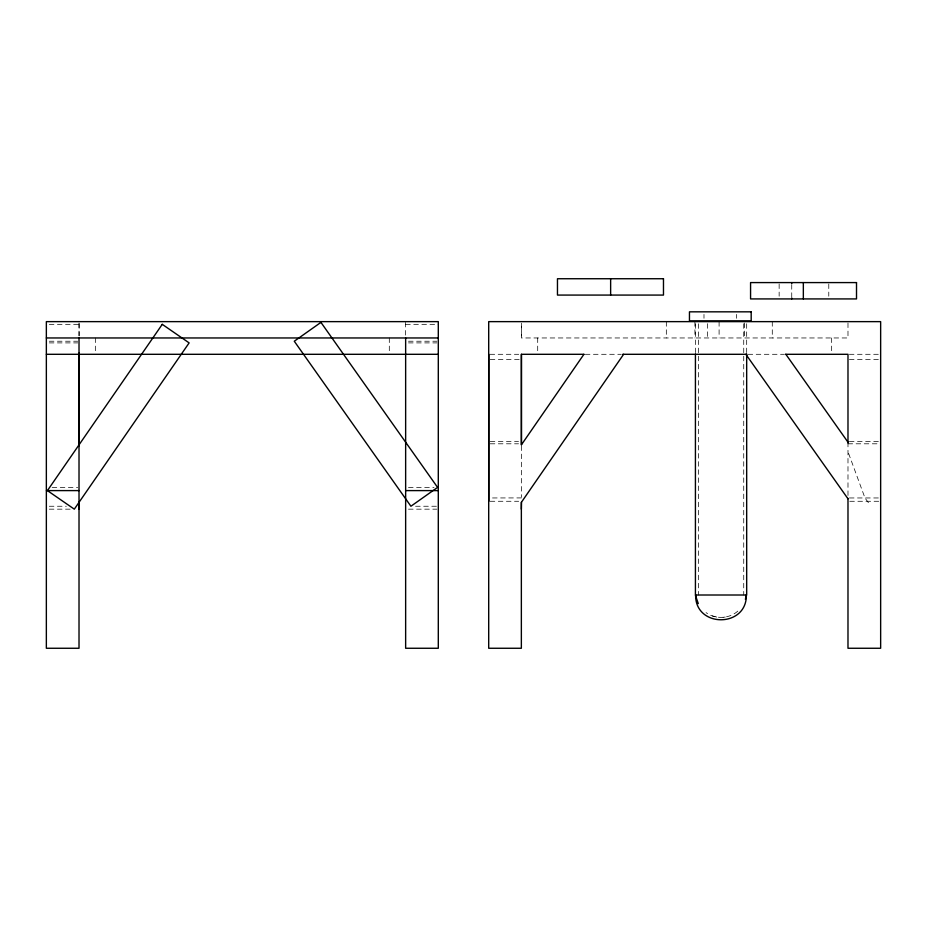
<?xml version="1.0" encoding="UTF-8"?>
<svg xmlns="http://www.w3.org/2000/svg" width="927" height="927" viewBox="0 0 927 927"><rect width="100%" height="100%" fill="white"/><g stroke="black" fill="none" stroke-linecap="round" stroke-linejoin="round"><path stroke-width="0.7" stroke-dasharray="4.63 3.48" d="M737.799 611.125C729.201 618.842 715.354 619.491 706.061 612.631M521.472 497.915L490.221 497.961M723.095 617.324L725.25 617.058M490.221 441.379L518.529 441.333M49.305 324.334L79.119 324.334M405.644 324.334L438.297 324.334M49.305 341.229L77.706 341.229M408.483 341.229L436.884 341.229M49.305 342.897L77.706 342.897M408.483 342.897L436.884 342.897M490.059 354.299L518.749 354.299M585.331 354.299L621.275 354.299M748.077 354.299L784.427 354.299M849.352 354.299L879.294 354.299M490.232 359.363L521.472 359.363M849.41 359.363L879.225 359.363M849.41 441.379L879.225 441.379M490.221 443.801L518.529 443.801M847.985 443.801L879.213 443.801M52.144 487.393L77.706 487.393M408.483 487.393L434.045 487.393M849.399 497.961L879.225 497.961M490.174 501.275L518.668 501.275M849.758 501.287L879.294 501.275M49.305 506.246L66.338 506.246M415.574 506.246L436.884 506.246M49.305 509.166L70.603 509.166M408.483 509.166L436.884 509.166M716.722 617.058L712.342 615.922M868.402 502.666L864.972 497.961L847.985 451.762M847.985 322.99L847.985 337.961L521.356 337.961L521.356 322.99M847.985 442.202L847.985 496.524M831.658 337.961L831.658 352.932M828.784 283.952L828.784 296.2M791.739 284.635L791.739 296.883M779.143 283.952L779.143 296.2M772.284 321.634L772.284 337.961M746.675 323.755L746.675 352.608M744.555 322.99L744.555 337.961M743.732 323.755L743.732 595.007M736.652 314.415L736.652 318.285M719.097 321.634L719.097 337.961M707.498 323.674L707.498 337.961M703.987 314.415L703.987 318.285M698.379 323.755L698.379 595.007M695.424 323.755L695.424 352.608M694.914 321.634L694.914 337.961M666.328 321.634L666.328 337.961M537.695 337.961L537.695 352.932M521.472 323.175L521.472 337.961M521.472 445.957L521.472 497.046M405.644 322.376L405.644 336.605M389.305 337.961L389.305 352.932M95.342 337.961L95.342 352.932M79.119 323.732L79.119 335.898M79.015 322.99L79.015 336.605"/><path stroke-width="1.39" d="M746.362 595.007L746.177 597.498L746.339 595.007C746.977 628.008 694.995 628.008 695.632 595.007L695.783 597.498L695.609 595.007M745.389 599.329L745.934 597.162M623.616 354.299L521.356 502.353L521.356 648.263L488.703 648.263L488.703 321.634L880.65 321.634L880.65 648.263L847.985 648.263L847.985 498.413M46.35 337.961L438.297 337.961M46.35 354.299L438.297 354.299M622.712 354.299L746.641 354.299M785.54 354.299L847.985 354.299L847.985 443.106M46.454 490.603L79.119 490.603M405.644 490.603L438.297 490.603M521.356 509.166L521.472 502.191M785.853 354.299L847.985 442.202M745.853 354.299L847.985 498.784M698.286 603.616L696.038 597.162M803.338 282.584L803.338 298.923M791.739 282.584L791.739 283.616M791.739 297.903L791.739 298.923M746.675 354.056L746.675 595.007L695.424 595.007L695.424 354.056M610.638 278.737L610.638 295.076M521.472 354.299L521.472 444.717M488.807 354.299L488.807 501.275M405.644 337.961L405.644 648.263L438.297 648.263L438.297 321.634L46.35 321.634L46.35 648.263L79.015 648.263L79.015 337.961M79.119 353.013L79.119 445.783M79.119 501.901L79.119 509.166M162.26 324.334L47.428 490.603L74.311 509.166L189.131 342.897L162.26 324.334M583.917 354.299L521.356 444.879L521.356 354.299L583.917 354.299M320.939 322.376L294.276 341.229L410.916 506.246L437.579 487.393L320.939 322.376M663.477 278.737L557.463 278.737L557.463 295.076L663.477 295.076L663.477 278.737M856.513 282.584L750.569 282.584L750.569 298.923L856.513 298.923L856.513 282.584M751.183 311.831L689.456 311.831L689.456 320.869L751.183 320.869L751.183 311.831"/></g></svg>
